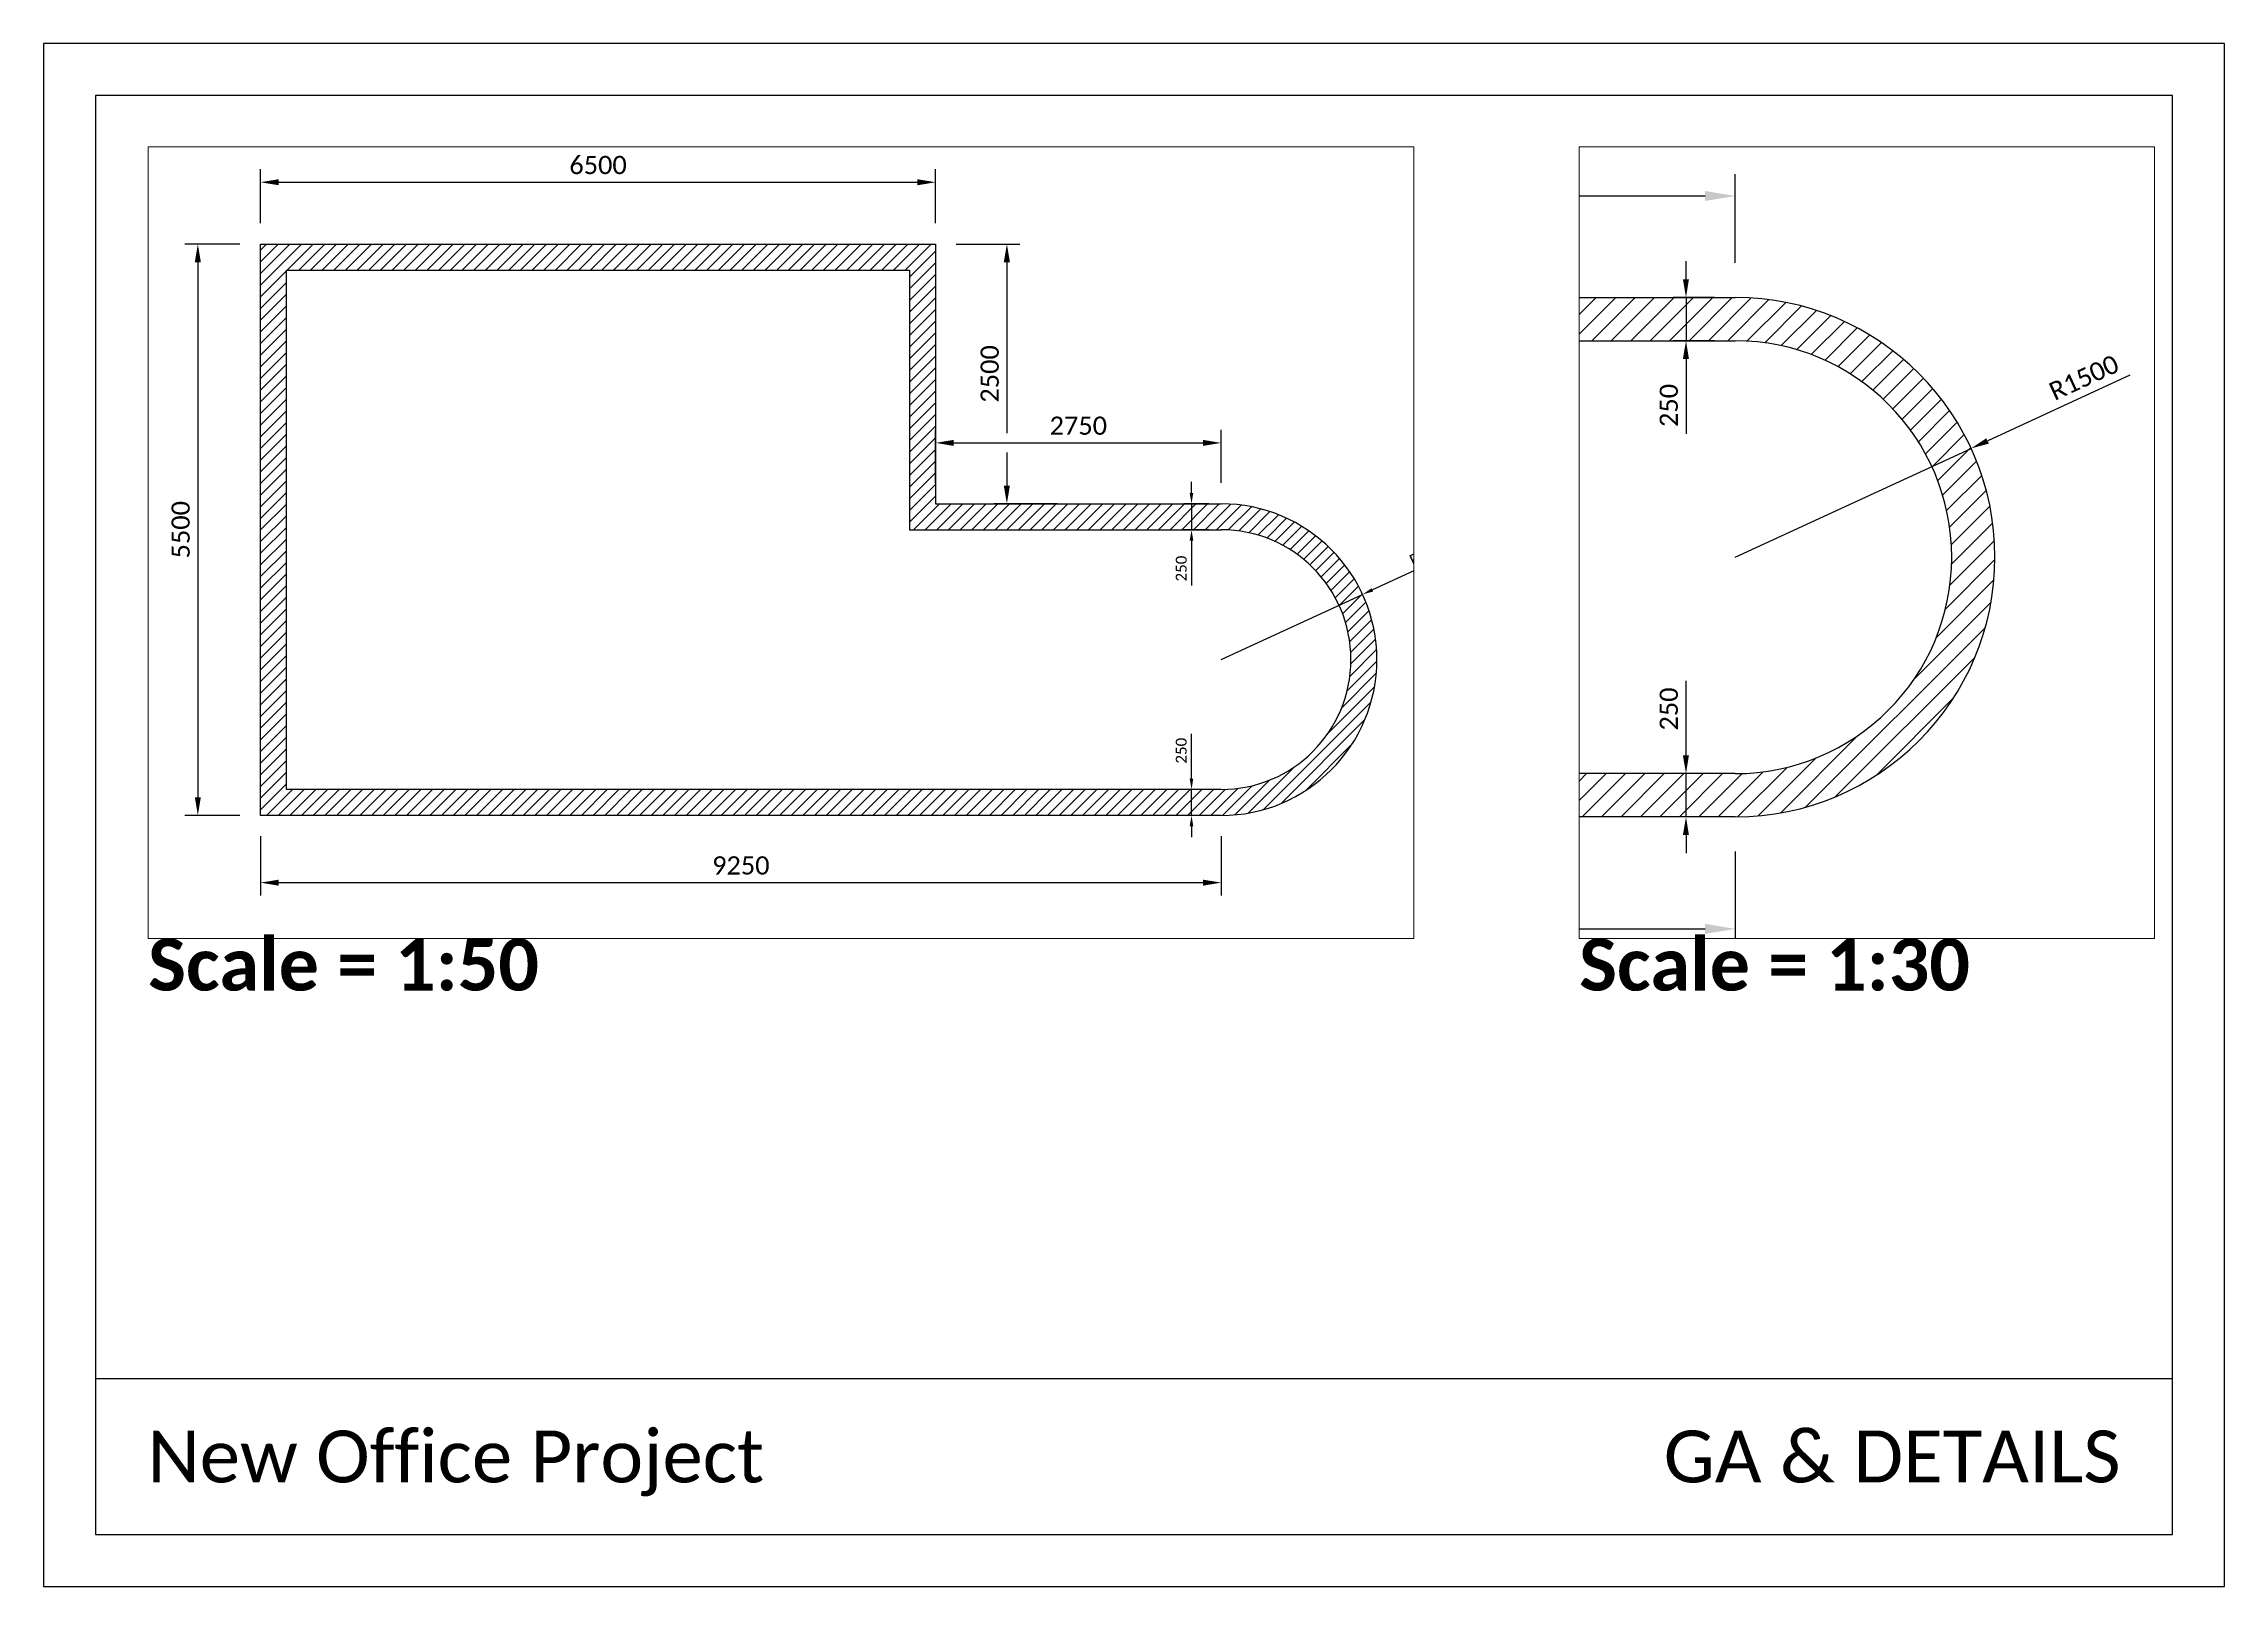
# Paper-space layout 'ISO A3-Landscape' of a CAD drawing. Header units: millimetres. Extents: x 0 to 420, y 0 to 297.
# The model-space entities are those that its viewports show. They can reach past a viewport. Long polylines and large blocks are cut down to what shows.
import ezdxf
from ezdxf.enums import TextEntityAlignment as Align

# ---------------------------------------------------------------- set-up
doc = ezdxf.new("R2010")
doc.units = ezdxf.units.MM
for name, color, linetype in [('Dimensions', 1, 'Continuous'), ('Hatching', 7, 'Continuous'), ('Labels', 7, 'Continuous'), ('Titleblock', 30, 'Continuous'), ('Walls', 7, 'Continuous')]:
    doc.layers.add(name, color=color, linetype=linetype)
doc.layers.add('Viewports', color=8, linetype='Continuous', plot=False)
doc.styles.add('Metric-DIMS', font='calibri.ttf')
doc.styles.add('Title_LABELS_10mm', font='calibrib.ttf', dxfattribs={"height": 10})
doc.styles.add('Title_LAYOUT_10mm', font='calibriz.ttf', dxfattribs={"height": 10})
doc.dimstyles.new('Metric-mm', dxfattribs={"dimtxt": 3.5, "dimasz": 3.5, "dimexe": 2.5, "dimexo": 4, "dimgap": 1.5, "dimtad": 1, "dimdec": 0, "dimdsep": 46, "dimtxsty": 'Metric-DIMS', "dimcen": 0, "dimclrd": 256, "dimclre": 256, "dimclrt": 256, "dimadec": 0, "dimazin": 2, "dimtfac": 1, "dimtdec": 0, "dimtmove": 0, "dimatfit": 3, "dimldrblk": 'DOT', "dimfxl": 1, "dimlwd": -1, "dimlwe": -1, "dimarcsym": 0})

# ---------------------------------------------------------------- blocks, each defined once
blk = doc.blocks.new('*D2')
at = {"layer": 'Defpoints', "color": 0, "transparency": 16777216}
for p in [(9056, 7475), (2556, 6880), (9056, 6880)]:
    blk.add_point(p, dxfattribs=at)
at = {"layer": 'Dimensions', "transparency": 16777216}
for p, q in [((2556, 7080), (2556, 7600)), ((9056, 7080), (9056, 7600)), ((2731, 7475), (8881, 7475))]:
    blk.add_line(p, q, dxfattribs=at)
for points in [[(2731, 7504), (2731, 7446), (2556, 7475)], [(8881, 7504), (8881, 7446), (9056, 7475)]]:
    blk.add_solid(points, dxfattribs=at)
at = {"layer": 'Dimensions', "transparency": 16777216, "insert": (5806, 7640), "char_height": 175, "attachment_point": 5, "style": 'Metric-DIMS'}
blk.add_mtext('6500', dxfattribs=at)
blk = doc.blocks.new('_Dot')
at = {"color": 0, "linetype": 'ByBlock', "lineweight": -2}
blk.add_line((-0.5, 0), (-1, 0), dxfattribs=at)
at = {"color": 0, "linetype": 'ByBlock', "const_width": 0.5}
blk.add_lwpolyline([(-0.25, 0, 1), (0.25, 0, 1)], format="xyb", close=True, dxfattribs=at)
blk = doc.blocks.new('*D3')
at = {"layer": 'Defpoints', "color": 0, "transparency": 16777216}
for p in [(2556, 6880), (1952, 1380), (2556, 1380)]:
    blk.add_point(p, dxfattribs=at)
at = {"layer": 'Dimensions', "transparency": 16777216}
for p, q in [((2356, 6880), (1827, 6880)), ((1952, 6705), (1952, 1555)), ((2356, 1380), (1827, 1380))]:
    blk.add_line(p, q, dxfattribs=at)
for points in [[(1923, 6705), (1981, 6705), (1952, 6880)], [(1923, 1555), (1981, 1555), (1952, 1380)]]:
    blk.add_solid(points, dxfattribs=at)
at = {"layer": 'Dimensions', "transparency": 16777216, "insert": (1787, 4130), "char_height": 175, "attachment_point": 5, "rotation": 90, "style": 'Metric-DIMS'}
blk.add_mtext('5500', dxfattribs=at)
blk = doc.blocks.new('*D4')
at = {"layer": 'Defpoints', "color": 0, "transparency": 16777216}
for p in [(9056, 6880), (9743, 4380), (10431, 4380)]:
    blk.add_point(p, dxfattribs=at)
at = {"layer": 'Dimensions', "transparency": 16777216}
for p, q in [((9256, 6880), (9868, 6880)), ((9743, 6705), (9743, 5060)), ((9743, 4872), (9743, 4555)), ((10231, 4380), (9618, 4380))]:
    blk.add_line(p, q, dxfattribs=at)
for points in [[(9713, 6705), (9772, 6705), (9743, 6880)], [(9713, 4555), (9772, 4555), (9743, 4380)]]:
    blk.add_solid(points, dxfattribs=at)
at = {"layer": 'Dimensions', "transparency": 16777216, "insert": (9578, 5630), "char_height": 175, "attachment_point": 5, "rotation": 90, "style": 'Metric-DIMS'}
blk.add_mtext('2500', dxfattribs=at)
blk = doc.blocks.new('*D7')
at = {"layer": 'Defpoints', "color": 0, "transparency": 16777216}
for p in [(2556, 1380), (11806, 1380), (11806, 733)]:
    blk.add_point(p, dxfattribs=at)
at = {"layer": 'Dimensions', "transparency": 16777216}
for p, q in [((2556, 1180), (2556, 608)), ((11806, 1180), (11806, 608)), ((2731, 733), (11631, 733))]:
    blk.add_line(p, q, dxfattribs=at)
for points in [[(2731, 762), (2731, 704), (2556, 733)], [(11631, 762), (11631, 704), (11806, 733)]]:
    blk.add_solid(points, dxfattribs=at)
at = {"layer": 'Dimensions', "transparency": 16777216, "insert": (7181, 898), "char_height": 175, "attachment_point": 5, "style": 'Metric-DIMS'}
blk.add_mtext('9250', dxfattribs=at)
blk = doc.blocks.new('*D8')
at = {"layer": 'Defpoints', "color": 0, "transparency": 16777216}
for p in [(13168, 3508), (11806, 2880)]:
    blk.add_point(p, dxfattribs=at)
at = {"layer": 'Dimensions', "transparency": 16777216}
for p, q in [((14086, 3931), (13264, 3552)), ((11806, 2880), (13168, 3508))]:
    blk.add_line(p, q, dxfattribs=at)
blk.add_solid([(13256, 3567), (13271, 3536), (13168, 3508)], dxfattribs=at)
at = {"layer": 'Dimensions', "transparency": 16777216, "insert": (13820, 3917), "char_height": 105, "attachment_point": 5, "rotation": 24.7468, "style": 'Metric-DIMS'}
blk.add_mtext('R1500', dxfattribs=at)
blk = doc.blocks.new('*D9')
at = {"layer": 'Defpoints', "color": 0, "transparency": 16777216}
for p in [(11806, 4380), (11521, 4130), (11806, 4130)]:
    blk.add_point(p, dxfattribs=at)
at = {"layer": 'Dimensions', "transparency": 16777216}
for p, q in [((11521, 4485), (11521, 4590)), ((11686, 4380), (11446, 4380)), ((11521, 4380), (11521, 4130)), ((11686, 4130), (11446, 4130)), ((11521, 4025), (11521, 3593))]:
    blk.add_line(p, q, dxfattribs=at)
for points in [[(11503, 4485), (11538, 4485), (11521, 4380)], [(11503, 4025), (11538, 4025), (11521, 4130)]]:
    blk.add_solid(points, dxfattribs=at)
at = {"layer": 'Dimensions', "transparency": 16777216, "insert": (11422, 3756), "char_height": 105, "attachment_point": 5, "rotation": 90, "style": 'Metric-DIMS'}
blk.add_mtext('250', dxfattribs=at)
blk = doc.blocks.new('*D10')
at = {"layer": 'Defpoints', "color": 0, "transparency": 16777216}
for p in [(11521, 1630), (11806, 1630), (11806, 1380)]:
    blk.add_point(p, dxfattribs=at)
at = {"layer": 'Dimensions', "transparency": 16777216}
for p, q in [((11521, 1735), (11521, 2166)), ((11686, 1630), (11446, 1630)), ((11521, 1380), (11521, 1630)), ((11686, 1380), (11446, 1380)), ((11521, 1275), (11521, 1170))]:
    blk.add_line(p, q, dxfattribs=at)
for points in [[(11503, 1735), (11538, 1735), (11521, 1630)], [(11503, 1275), (11538, 1275), (11521, 1380)]]:
    blk.add_solid(points, dxfattribs=at)
at = {"layer": 'Dimensions', "transparency": 16777216, "insert": (11422, 2003), "char_height": 105, "attachment_point": 5, "rotation": 90, "style": 'Metric-DIMS'}
blk.add_mtext('250', dxfattribs=at)
blk = doc.blocks.new('*D11')
at = {"layer": 'Defpoints', "color": 0, "transparency": 16777216}
for p in [(11806, 4966), (9056, 4380), (11806, 4380)]:
    blk.add_point(p, dxfattribs=at)
at = {"layer": 'Dimensions', "transparency": 16777216}
for p, q in [((9056, 4580), (9056, 5091)), ((11806, 4580), (11806, 5091)), ((9231, 4966), (11631, 4966))]:
    blk.add_line(p, q, dxfattribs=at)
for points in [[(9231, 4995), (9231, 4937), (9056, 4966)], [(11631, 4995), (11631, 4937), (11806, 4966)]]:
    blk.add_solid(points, dxfattribs=at)
at = {"layer": 'Dimensions', "transparency": 16777216, "insert": (10431, 5131), "char_height": 175, "attachment_point": 5, "style": 'Metric-DIMS'}
blk.add_mtext('2750', dxfattribs=at)

msp = doc.modelspace()

# ---------------------------------------------------------------- hatches: boundary and pattern name
at = {"layer": 'Hatching'}
h = msp.add_hatch(dxfattribs=at)
h.set_pattern_fill('ANSI31', color=256, scale=25)
h.paths.add_polyline_path([(9056, 6879.7), (2556, 6879.7), (2556, 1379.7), (11806, 1379.7, 1), (11806, 4379.7), (9056, 4379.7)])
h.paths.add_polyline_path([(2806, 6629.7), (8806, 6629.7), (8806, 4129.7), (11806, 4129.7, -1), (11806, 1629.7), (2806, 1629.7)], flags=16)

# ---------------------------------------------------------------- linework, layer by layer
at = {"layer": 'Walls'}
for p, q in [((2556, 1379.7), (2556, 6879.7)), ((2556, 6879.7), (9056, 6879.7)), ((9056, 6879.7), (9056, 4379.7)), ((2806, 1629.7), (2806, 6629.7)), ((2806, 6629.7), (8806, 6629.7)), ((8806, 6629.7), (8806, 4129.7)), ((9056, 4379.7), (11806, 4379.7)), ((8806, 4129.7), (11806, 4129.7)), ((11806, 1629.7), (2806, 1629.7)), ((11806, 1379.7), (2556, 1379.7))]:
    msp.add_line(p, q, dxfattribs=at)
for radius in [1500, 1250]:
    msp.add_arc((11806, 2879.7), radius, 270, 90, dxfattribs=at)

# ---------------------------------------------------------------- dimensions: what is measured, and where the dimension line sits
at = {"layer": 'Dimensions'}
for base, p1, p2, picture, middle in [((9056, 7474.9), (2556, 6879.7), (9056, 6879.7), '*D2', (5806, 7639.5)), ((11806, 4966), (9056, 4379.7), (11806, 4379.7), '*D11', (10431, 5130.6)), ((11806, 733.1), (2556, 1379.7), (11806, 1379.7), '*D7', (7181, 897.8))]:
    dim = msp.add_linear_dim(base=base, p1=p1, p2=p2, dimstyle='Metric-mm', dxfattribs=at)
    dim.commit()
    dim.dimension.update_dxf_attribs({"geometry": picture, "text_midpoint": middle})
for base, p1, p2, picture, middle in [((1952, 1379.7), (2556, 6879.7), (2556, 1379.7), '*D3', (1787.3, 4129.7)), ((9742.5, 4379.7), (9056, 6879.7), (10431, 4379.7), '*D4', (9577.9, 5629.7)), ((11520.8, 4129.7), (11806, 4379.7), (11806, 4129.7), '*D9', (11422, 3756.4)), ((11520.8, 1629.7), (11806, 1379.7), (11806, 1629.7), '*D10', (11422, 2003))]:
    dim = msp.add_linear_dim(base=base, p1=p1, p2=p2, angle=90, dimstyle='Metric-mm', dxfattribs=at)
    dim.commit()
    dim.dimension.update_dxf_attribs({"geometry": picture, "text_midpoint": middle})
dim = msp.add_radius_dim(center=(11806, 2879.7), mpoint=(13168.3, 3507.6), dimstyle='Metric-mm', dxfattribs=at)
dim.commit()
dim.dimension.update_dxf_attribs({"geometry": '*D8', "text_midpoint": (13861.1, 3826.9), "dimtype": 164})

psp = doc.layouts.new('ISO A3-Landscape')

# ---------------------------------------------------------------- linework, layer by layer
at = {"layer": 'Titleblock'}
for p, q in [((410, 287), (10, 287)), ((10, 287), (10, 10)), ((410, 10), (410, 287)), ((10, 40), (410, 40)), ((10, 10), (410, 10))]:
    psp.add_line(p, q, dxfattribs=at)
psp.add_lwpolyline([(0, 0), (420, 0), (420, 297), (0, 297)], close=True, dxfattribs=at)

# ---------------------------------------------------------------- texts
at = {"layer": 'Labels', "style": 'Title_LABELS_10mm'}
for s, p in [('Scale = 1:50', (20.13, 124.7)), ('Scale = 1:30', (295.73, 124.7))]:
    psp.add_text(s, height=10, dxfattribs=at).set_placement(p, align=Align.TOP_LEFT)
at = {"layer": 'Titleblock', "style": 'Title_LAYOUT_10mm'}
psp.add_text('New Office Project', height=10, dxfattribs=at).set_placement((20, 20))
psp.add_text('GA & DETAILS', height=10, dxfattribs=at).set_placement((400, 20), align=Align.RIGHT)

# ---------------------------------------------------------------- viewports
at = {"layer": 'Viewports'}
psp.add_viewport(center=(142, 200.9), size=(243.74, 152.4039), view_center_point=(7566.96, 4004.19), view_height=7620.1945, dxfattribs=at)
psp.add_viewport(center=(351.14, 200.9), size=(110.82, 152.404), view_center_point=(12565.85, 2962.77), view_height=4572.117, status=3, dxfattribs=at)

doc.saveas('drawing.dxf')
